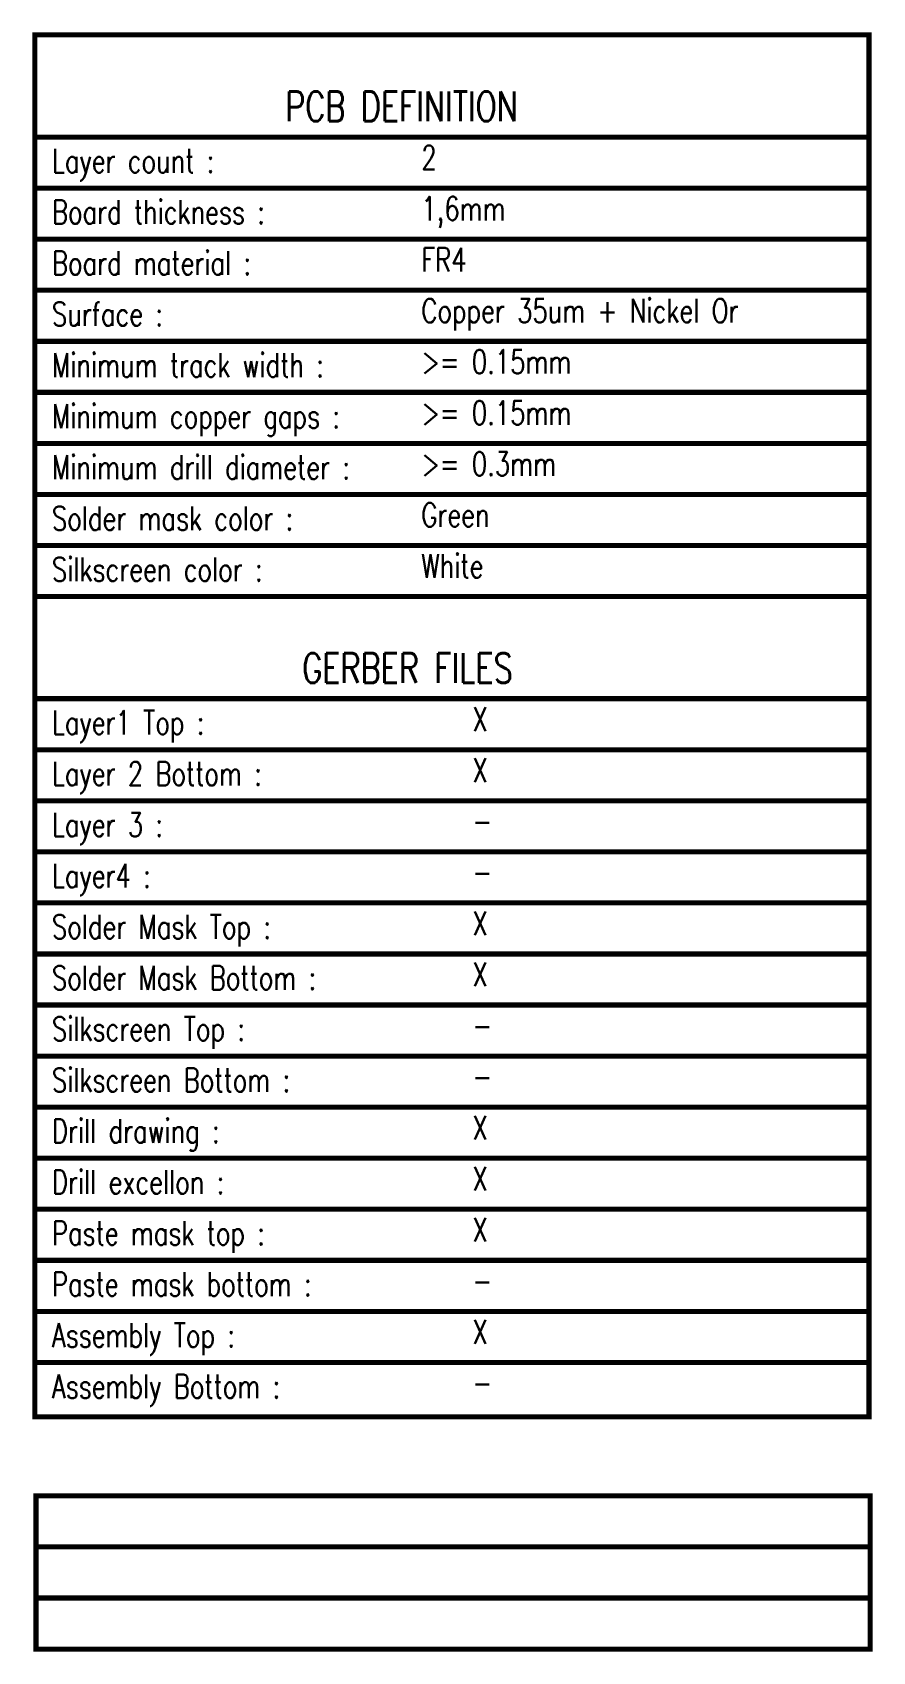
# Model space of a CAD drawing. Extents: x -9 to 121, y -27 to 68.
# Drawn here: x 71.2 to 120.6, y -27.4 to 67.7 of the extents above.
import ezdxf
from ezdxf.enums import TextEntityAlignment as Align

# ---------------------------------------------------------------- set-up
doc = ezdxf.new("R2010")
doc.units = 0
for name, color, linetype in [('2D_LINE_00', 34, 'CONTINUOUS'), ('2D_LINE_19', 254, 'CONTINUOUS'), ('TEXT_19', 254, 'CONTINUOUS')]:
    doc.layers.add(name, color=color, linetype=linetype)
doc.styles.add('W0$1', font='simplex', dxfattribs={"width": 0.75})
doc.styles.add('W0$2', font='simplex', dxfattribs={"width": 0.75})

# ---------------------------------------------------------------- blocks, each defined once
blk = doc.blocks.new('SMOOTH_0$3')
at = {"const_width": 0.15}
blk.add_lwpolyline([(-0.075, 0, 1), (0.075, 0, 1)], format="xyb", close=True, dxfattribs=at)
blk = doc.blocks.new('DRAWING_1')
at = {"layer": '2D_LINE_19', "const_width": 0.3}
blk.add_lwpolyline([(0, 0), (49, 0), (49, -81.2), (0, -81.2)], close=True, dxfattribs=at)
at = {"layer": '2D_LINE_19'}
for p in [(0, 0), (49, 0), (0, -81.2), (49, -81.2)]:
    blk.add_blockref('SMOOTH_0$3', p, dxfattribs=at)
blk = doc.blocks.new('DRAWING_2')
at = {"layer": '2D_LINE_19', "const_width": 0.3}
blk.add_lwpolyline([(0, 0), (49, 0)], dxfattribs=at)
at = {"layer": '2D_LINE_19'}
for p in [(0, 0), (49, 0)]:
    blk.add_blockref('SMOOTH_0$3', p, dxfattribs=at)
blk = doc.blocks.new('DRAWING_3')
at = {"layer": '2D_LINE_19', "const_width": 0.3}
blk.add_lwpolyline([(0, 0), (49, 0)], dxfattribs=at)
at = {"layer": '2D_LINE_19'}
for p in [(0, 0), (49, 0)]:
    blk.add_blockref('SMOOTH_0$3', p, dxfattribs=at)
blk = doc.blocks.new('DRAWING_4')
at = {"layer": '2D_LINE_19', "const_width": 0.3}
blk.add_lwpolyline([(0, 0), (49, 0)], dxfattribs=at)
at = {"layer": '2D_LINE_19'}
for p in [(0, 0), (49, 0)]:
    blk.add_blockref('SMOOTH_0$3', p, dxfattribs=at)
blk = doc.blocks.new('DRAWING_5')
at = {"layer": '2D_LINE_19', "const_width": 0.3}
blk.add_lwpolyline([(0, 0), (49, 0)], dxfattribs=at)
at = {"layer": '2D_LINE_19'}
for p in [(0, 0), (49, 0)]:
    blk.add_blockref('SMOOTH_0$3', p, dxfattribs=at)
blk = doc.blocks.new('DRAWING_6')
at = {"layer": '2D_LINE_19', "const_width": 0.3}
blk.add_lwpolyline([(0, 0), (49, 0)], dxfattribs=at)
at = {"layer": '2D_LINE_19'}
for p in [(0, 0), (49, 0)]:
    blk.add_blockref('SMOOTH_0$3', p, dxfattribs=at)
blk = doc.blocks.new('DRAWING_7')
at = {"layer": '2D_LINE_19', "const_width": 0.3}
blk.add_lwpolyline([(0, 0), (49, 0)], dxfattribs=at)
at = {"layer": '2D_LINE_19'}
for p in [(0, 0), (49, 0)]:
    blk.add_blockref('SMOOTH_0$3', p, dxfattribs=at)
blk = doc.blocks.new('DRAWING_8')
at = {"layer": '2D_LINE_19', "const_width": 0.3}
blk.add_lwpolyline([(0, 0), (49, 0)], dxfattribs=at)
at = {"layer": '2D_LINE_19'}
for p in [(0, 0), (49, 0)]:
    blk.add_blockref('SMOOTH_0$3', p, dxfattribs=at)
blk = doc.blocks.new('DRAWING_9')
at = {"layer": '2D_LINE_19', "const_width": 0.3}
blk.add_lwpolyline([(0, 0), (49, 0)], dxfattribs=at)
at = {"layer": '2D_LINE_19'}
for p in [(0, 0), (49, 0)]:
    blk.add_blockref('SMOOTH_0$3', p, dxfattribs=at)
blk = doc.blocks.new('DRAWING_10')
at = {"layer": '2D_LINE_19', "const_width": 0.3}
blk.add_lwpolyline([(0, 0), (49, 0)], dxfattribs=at)
at = {"layer": '2D_LINE_19'}
for p in [(0, 0), (49, 0)]:
    blk.add_blockref('SMOOTH_0$3', p, dxfattribs=at)
blk = doc.blocks.new('DRAWING_11')
at = {"layer": '2D_LINE_19', "const_width": 0.3}
blk.add_lwpolyline([(0, 0), (49, 0)], dxfattribs=at)
at = {"layer": '2D_LINE_19'}
for p in [(0, 0), (49, 0)]:
    blk.add_blockref('SMOOTH_0$3', p, dxfattribs=at)
blk = doc.blocks.new('DRAWING_12')
at = {"layer": '2D_LINE_19', "const_width": 0.3}
blk.add_lwpolyline([(0, 0), (49, 0)], dxfattribs=at)
at = {"layer": '2D_LINE_19'}
for p in [(0, 0), (49, 0)]:
    blk.add_blockref('SMOOTH_0$3', p, dxfattribs=at)
blk = doc.blocks.new('DRAWING_13')
at = {"layer": '2D_LINE_19', "const_width": 0.3}
blk.add_lwpolyline([(0, 0), (49, 0)], dxfattribs=at)
at = {"layer": '2D_LINE_19'}
for p in [(0, 0), (49, 0)]:
    blk.add_blockref('SMOOTH_0$3', p, dxfattribs=at)
blk = doc.blocks.new('DRAWING_14')
at = {"layer": '2D_LINE_19', "const_width": 0.3}
blk.add_lwpolyline([(0, 0), (49, 0)], dxfattribs=at)
at = {"layer": '2D_LINE_19'}
for p in [(0, 0), (49, 0)]:
    blk.add_blockref('SMOOTH_0$3', p, dxfattribs=at)
blk = doc.blocks.new('DRAWING_15')
at = {"layer": '2D_LINE_19', "const_width": 0.3}
blk.add_lwpolyline([(0, 0), (49, 0)], dxfattribs=at)
at = {"layer": '2D_LINE_19'}
for p in [(0, 0), (49, 0)]:
    blk.add_blockref('SMOOTH_0$3', p, dxfattribs=at)
blk = doc.blocks.new('DRAWING_16')
at = {"layer": '2D_LINE_19', "const_width": 0.3}
blk.add_lwpolyline([(0, 0), (49, 0)], dxfattribs=at)
at = {"layer": '2D_LINE_19'}
for p in [(0, 0), (49, 0)]:
    blk.add_blockref('SMOOTH_0$3', p, dxfattribs=at)
blk = doc.blocks.new('DRAWING_17')
at = {"layer": '2D_LINE_19', "const_width": 0.3}
blk.add_lwpolyline([(0, 0), (49, 0)], dxfattribs=at)
at = {"layer": '2D_LINE_19'}
for p in [(0, 0), (49, 0)]:
    blk.add_blockref('SMOOTH_0$3', p, dxfattribs=at)
blk = doc.blocks.new('DRAWING_18')
at = {"layer": '2D_LINE_19', "const_width": 0.3}
blk.add_lwpolyline([(0, 0), (49, 0)], dxfattribs=at)
at = {"layer": '2D_LINE_19'}
for p in [(0, 0), (49, 0)]:
    blk.add_blockref('SMOOTH_0$3', p, dxfattribs=at)
blk = doc.blocks.new('DRAWING_19')
at = {"layer": '2D_LINE_19', "const_width": 0.3}
blk.add_lwpolyline([(0, 0), (49, 0)], dxfattribs=at)
at = {"layer": '2D_LINE_19'}
for p in [(0, 0), (49, 0)]:
    blk.add_blockref('SMOOTH_0$3', p, dxfattribs=at)
blk = doc.blocks.new('DRAWING_20')
at = {"layer": '2D_LINE_19', "const_width": 0.3}
blk.add_lwpolyline([(0, 0), (49, 0)], dxfattribs=at)
at = {"layer": '2D_LINE_19'}
for p in [(0, 0), (49, 0)]:
    blk.add_blockref('SMOOTH_0$3', p, dxfattribs=at)
blk = doc.blocks.new('DRAWING_21')
at = {"layer": '2D_LINE_19', "const_width": 0.3}
blk.add_lwpolyline([(0, 0), (49, 0)], dxfattribs=at)
at = {"layer": '2D_LINE_19'}
for p in [(0, 0), (49, 0)]:
    blk.add_blockref('SMOOTH_0$3', p, dxfattribs=at)
blk = doc.blocks.new('DRAWING_22')
at = {"layer": '2D_LINE_19', "const_width": 0.3}
blk.add_lwpolyline([(0, 0), (49, 0)], dxfattribs=at)
at = {"layer": '2D_LINE_19'}
for p in [(0, 0), (49, 0)]:
    blk.add_blockref('SMOOTH_0$3', p, dxfattribs=at)
blk = doc.blocks.new('DRAWING_23')
at = {"layer": '2D_LINE_19', "const_width": 0.3}
blk.add_lwpolyline([(0, 0), (49, 0)], dxfattribs=at)
at = {"layer": '2D_LINE_19'}
for p in [(0, 0), (49, 0)]:
    blk.add_blockref('SMOOTH_0$3', p, dxfattribs=at)
blk = doc.blocks.new('DRAWING_24')
at = {"layer": '2D_LINE_19', "const_width": 0.3}
blk.add_lwpolyline([(0, 0), (49, 0)], dxfattribs=at)
at = {"layer": '2D_LINE_19'}
for p in [(0, 0), (49, 0)]:
    blk.add_blockref('SMOOTH_0$3', p, dxfattribs=at)
blk = doc.blocks.new('DRAWING_25')
at = {"layer": '2D_LINE_19', "const_width": 0.3}
blk.add_lwpolyline([(0, 0), (49, 0)], dxfattribs=at)
at = {"layer": '2D_LINE_19'}
for p in [(0, 0), (49, 0)]:
    blk.add_blockref('SMOOTH_0$3', p, dxfattribs=at)
blk = doc.blocks.new('DRAWING_26')
at = {"layer": '2D_LINE_00', "const_width": 0.3}
blk.add_lwpolyline([(0, 0), (49, 0), (49, -9), (0, -9)], close=True, dxfattribs=at)
at = {"layer": '2D_LINE_00'}
for p in [(0, 0), (49, 0), (0, -9), (49, -9)]:
    blk.add_blockref('SMOOTH_0$3', p, dxfattribs=at)
blk = doc.blocks.new('DRAWING_27')
at = {"layer": '2D_LINE_00', "const_width": 0.3}
blk.add_lwpolyline([(0, 0), (49, 0)], dxfattribs=at)
at = {"layer": '2D_LINE_00'}
for p in [(0, 0), (49, 0)]:
    blk.add_blockref('SMOOTH_0$3', p, dxfattribs=at)
blk = doc.blocks.new('DRAWING_28')
at = {"layer": '2D_LINE_00', "const_width": 0.3}
blk.add_lwpolyline([(0, 0), (49, 0)], dxfattribs=at)
at = {"layer": '2D_LINE_00'}
for p in [(0, 0), (49, 0)]:
    blk.add_blockref('SMOOTH_0$3', p, dxfattribs=at)

msp = doc.modelspace()

# ---------------------------------------------------------------- block references
for name, p in [('DRAWING_1', (71.373, 67.58)), ('DRAWING_23', (71.373, 61.58)), ('DRAWING_2', (71.373, 58.58)), ('DRAWING_3', (71.373, 55.58)), ('DRAWING_4', (71.373, 52.58)), ('DRAWING_5', (71.373, 49.58)), ('DRAWING_6', (71.373, 46.58)), ('DRAWING_12', (71.373, 43.58)), ('DRAWING_13', (71.373, 40.58)), ('DRAWING_24', (71.373, 37.58)), ('DRAWING_25', (71.373, 34.58)), ('DRAWING_7', (71.373, 28.58)), ('DRAWING_8', (71.373, 25.58)), ('DRAWING_9', (71.373, 22.58)), ('DRAWING_10', (71.373, 19.58)), ('DRAWING_11', (71.373, 16.58)), ('DRAWING_14', (71.373, 13.58)), ('DRAWING_15', (71.373, 10.58)), ('DRAWING_16', (71.373, 7.58)), ('DRAWING_17', (71.373, 4.58)), ('DRAWING_18', (71.373, 1.58)), ('DRAWING_19', (71.373, -1.42)), ('DRAWING_20', (71.373, -4.42)), ('DRAWING_21', (71.373, -7.42)), ('DRAWING_22', (71.373, -10.42)), ('DRAWING_26', (71.433, -18.26)), ('DRAWING_27', (71.433, -21.26)), ('DRAWING_28', (71.433, -24.26))]:
    msp.add_blockref(name, p)

# ---------------------------------------------------------------- texts
at = {"layer": 'TEXT_19', "width": 0.75}
for s, height, style, p in [('PCB DEFINITION', 1.75, 'W0$2', (86.073, 63.38)), ('PCB DEFINITION', 1.75, 'W0$2', (86.073, 63.38)), ('2', 1.4, 'W0$1', (94.073, 60.38)), ('2', 1.4, 'W0$1', (94.073, 60.38)), ('Layer count :', 1.4, 'W0$1', (72.373, 60.18)), ('Layer count :', 1.4, 'W0$1', (72.373, 60.18)), ('1,6mm', 1.4, 'W0$1', (94.073, 57.38)), ('1,6mm', 1.4, 'W0$1', (94.073, 57.38)), ('Board thickness :', 1.4, 'W0$1', (72.373, 57.18)), ('Board thickness :', 1.4, 'W0$1', (72.373, 57.18)), ('Board material :', 1.4, 'W0$1', (72.373, 54.18)), ('Board material :', 1.4, 'W0$1', (72.373, 54.18)), ('FR4', 1.4, 'W0$1', (94.073, 54.38)), ('FR4', 1.4, 'W0$1', (94.073, 54.38)), ('Surface :', 1.4, 'W0$1', (72.373, 51.18)), ('Surface :', 1.4, 'W0$1', (72.373, 51.18)), ('Copper 35um + Nickel Or', 1.4, 'W0$1', (94.073, 51.38)), ('Copper 35um + Nickel Or', 1.4, 'W0$1', (94.073, 51.38)), ('Minimum track width :', 1.4, 'W0$1', (72.373, 48.18)), ('Minimum track width :', 1.4, 'W0$1', (72.373, 48.18)), ('>= 0.15mm', 1.4, 'W0$1', (94.073, 48.38)), ('>= 0.15mm', 1.4, 'W0$1', (94.073, 48.38)), ('Minimum copper gaps :', 1.4, 'W0$1', (72.373, 45.18)), ('Minimum copper gaps :', 1.4, 'W0$1', (72.373, 45.18)), ('>= 0.15mm', 1.4, 'W0$1', (94.073, 45.38)), ('>= 0.15mm', 1.4, 'W0$1', (94.073, 45.38)), ('Minimum drill diameter :', 1.4, 'W0$1', (72.373, 42.18)), ('Minimum drill diameter :', 1.4, 'W0$1', (72.373, 42.18)), ('>= 0.3mm', 1.4, 'W0$1', (94.073, 42.38)), ('>= 0.3mm', 1.4, 'W0$1', (94.073, 42.38)), ('Green', 1.4, 'W0$1', (94.073, 39.38)), ('Green', 1.4, 'W0$1', (94.073, 39.38)), ('Solder mask color :', 1.4, 'W0$1', (72.373, 39.18)), ('Solder mask color :', 1.4, 'W0$1', (72.373, 39.18)), ('White', 1.4, 'W0$1', (94.073, 36.38)), ('Silkscreen color :', 1.4, 'W0$1', (72.373, 36.18)), ('GERBER FILES', 1.75, 'W0$2', (87.073, 30.38)), ('Layer1 Top :', 1.4, 'W0$1', (72.373, 27.18)), ('X', 1.4, 'W0$1', (97.073, 27.38)), ('Layer 2 Bottom :', 1.4, 'W0$1', (72.373, 24.18)), ('X', 1.4, 'W0$1', (97.073, 24.38)), ('Layer 3 :', 1.4, 'W0$1', (72.373, 21.18)), ('-', 1.4, 'W0$1', (97.073, 21.38)), ('Layer4 :', 1.4, 'W0$1', (72.373, 18.18)), ('-', 1.4, 'W0$1', (97.073, 18.38)), ('Solder Mask Top :', 1.4, 'W0$1', (72.373, 15.18)), ('X', 1.4, 'W0$1', (97.073, 15.38)), ('Solder Mask Bottom :', 1.4, 'W0$1', (72.373, 12.18)), ('X', 1.4, 'W0$1', (97.073, 12.38)), ('Silkscreen Top :', 1.4, 'W0$1', (72.373, 9.18)), ('-', 1.4, 'W0$1', (97.073, 9.38)), ('Silkscreen Bottom :', 1.4, 'W0$1', (72.373, 6.18)), ('-', 1.4, 'W0$1', (97.073, 6.38)), ('Drill drawing :', 1.4, 'W0$1', (72.373, 3.18)), ('X', 1.4, 'W0$1', (97.073, 3.38)), ('X', 1.4, 'W0$1', (97.073, 0.38)), ('Drill excellon :', 1.4, 'W0$1', (72.373, 0.18)), ('Paste mask top :', 1.4, 'W0$1', (72.373, -2.82)), ('X', 1.4, 'W0$1', (97.073, -2.62)), ('Paste mask bottom :', 1.4, 'W0$1', (72.373, -5.82)), ('-', 1.4, 'W0$1', (97.073, -5.62)), ('Assembly Top :', 1.4, 'W0$1', (72.373, -8.82)), ('X', 1.4, 'W0$1', (97.073, -8.62)), ('Assembly Bottom :', 1.4, 'W0$1', (72.373, -11.82)), ('-', 1.4, 'W0$1', (97.073, -11.62))]:
    msp.add_text(s, height=height, dxfattribs=dict(at, style=style)).set_placement(p, align=Align.MIDDLE_LEFT)

doc.saveas('drawing.dxf')
